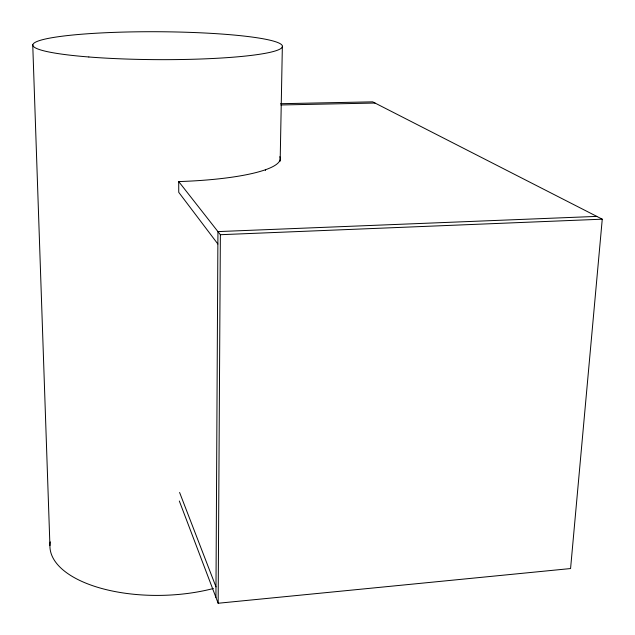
<?xml version="1.0" encoding="UTF-8"?>
<svg xmlns="http://www.w3.org/2000/svg" width="635" height="635" viewBox="0 0 635 635"><rect width="100%" height="100%" fill="white"/><g stroke="black" fill="none" stroke-linecap="round" stroke-linejoin="round"><path stroke-width="0.95" d="M215.932 597.408L217.94 231.6L596.797 216.392M280.599 103.711L372.681 101.846L602.258 219.186L570.571 568.555L218.154 603.25L220.369 234.704L178.713 181.578A121.809 23.257 0 0 0 279.797 156.718M265.414 170.418L265.422 169.767M280.162 161.203L282.353 46.284M220.369 234.704L602.258 219.186M280.837 104.973L375.031 103.045M217.869 244.007L178.745 192.326L178.713 181.578M179.594 492.466L215.995 586.875M179.324 501.007L218.154 603.25M32.742 44.72L49.919 545.568M213.384 588.494A111.53 51.419 -1.3 0 1 100.036 588.002A111.53 51.419 -1.3 0 1 50.268 541.877M88.844 56.983A124.825 13.962 0.3 0 0 282.138 47.284A124.825 13.962 0.3 0 0 101.624 32.925A124.825 13.962 0.3 0 0 88.844 56.983"/></g></svg>
